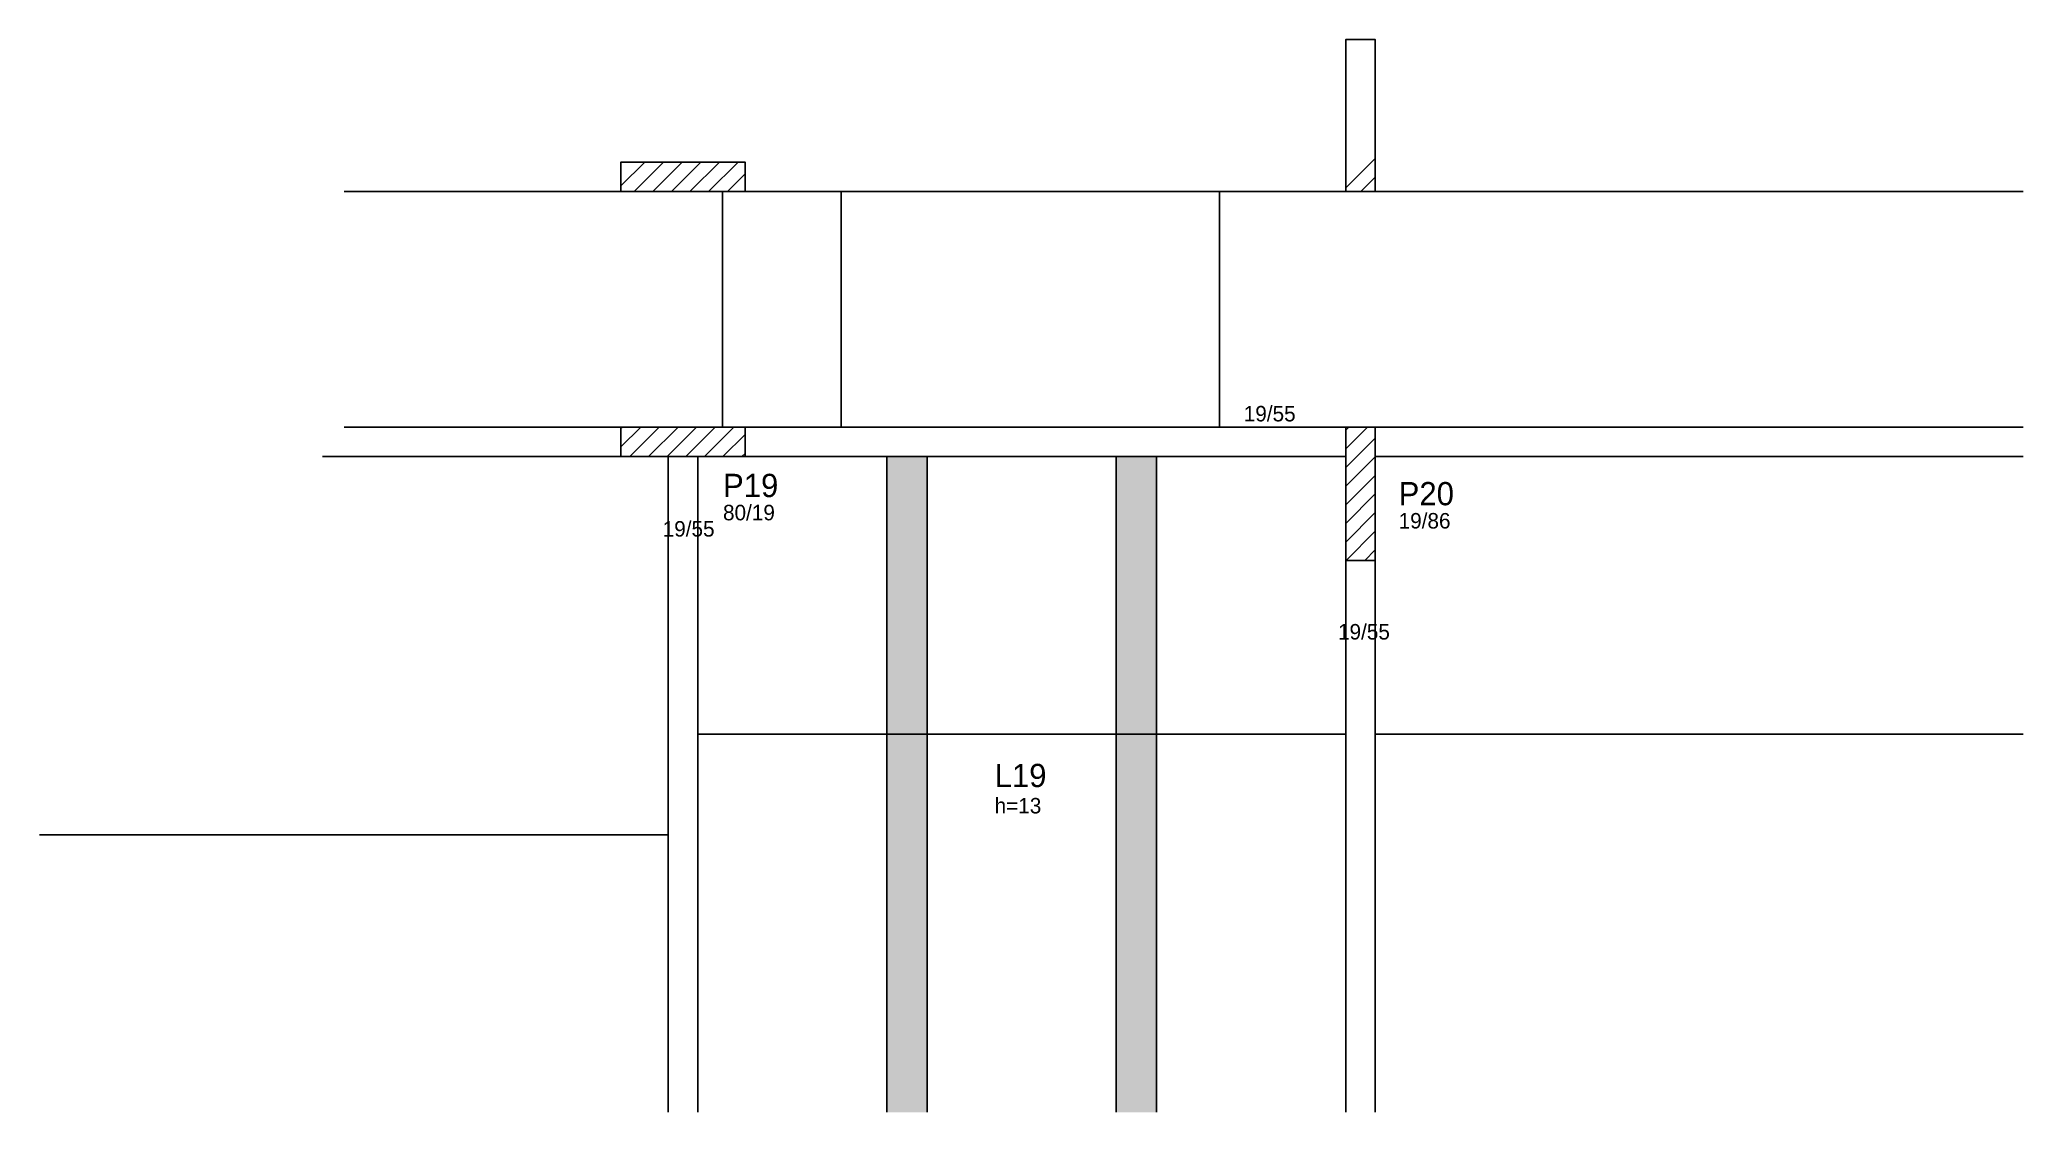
# Model space of a CAD drawing. Header units: metres. Extents: x 3647 to 4927, y 1686 to 2378.
import ezdxf

# ---------------------------------------------------------------- set-up
doc = ezdxf.new("R2010")
doc.units = ezdxf.units.M
for name, color, linetype in [('3', 7, 'Continuous'), ('4', 7, 'Continuous'), ('7', 7, 'Continuous'), ('Hachura', 7, 'Continuous'), ('Painéis', 7, 'Continuous')]:
    doc.layers.add(name, color=color, linetype=linetype)

msp = doc.modelspace()

# ---------------------------------------------------------------- hatches: boundary and pattern name
at = {"layer": 'Hachura'}
h = msp.add_hatch(color=7, dxfattribs=at)
h.dxf.hatch_style = 1
h.paths.add_polyline_path([(4193.5, 1686), (4219.5, 1686), (4219.5, 1686), (4219.5, 2109), (4219.5, 2109), (4193.5, 2109), (4193.5, 2109), (4193.5, 1686)])
h = msp.add_hatch(color=7, dxfattribs=at)
h.dxf.hatch_style = 1
h.paths.add_polyline_path([(4341.5, 1686), (4367.5, 1686), (4367.5, 1686), (4367.5, 2109), (4367.5, 2109), (4341.5, 2109), (4341.5, 2109), (4341.5, 1686)])

# ---------------------------------------------------------------- linework, layer by layer
at = {"layer": '3', "color": 7, "lineweight": 25}
for p, q in [((4022, 2283.6), (4037.4, 2299)), ((4030.5, 2280), (4049.5, 2299)), ((4042.5, 2280), (4061.5, 2299)), ((4054.5, 2280), (4073.5, 2299)), ((4066.5, 2280), (4085.5, 2299)), ((4078.5, 2280), (4097.5, 2299)), ((4090.6, 2280), (4102, 2291.5)), ((4489.5, 2282.3), (4508.5, 2301.3)), ((4499.3, 2280), (4508.5, 2289.3)), ((4022, 2115.3), (4034.7, 2128)), ((4022, 2127.3), (4022.7, 2128)), ((4027.7, 2109), (4046.7, 2128)), ((4039.8, 2109), (4058.8, 2128)), ((4051.8, 2109), (4070.8, 2128)), ((4063.8, 2109), (4082.8, 2128)), ((4075.8, 2109), (4094.8, 2128)), ((4489.5, 2114), (4503.5, 2128)), ((4489.5, 2126), (4491.5, 2128)), ((4087.8, 2109), (4102, 2123.2)), ((4489.5, 2102), (4508.5, 2121)), ((4099.9, 2109), (4102, 2111.1)), ((4489.5, 2089.9), (4508.5, 2108.9)), ((4489.5, 2077.9), (4508.5, 2096.9)), ((4489.5, 2065.9), (4508.5, 2084.9)), ((4489.5, 2053.9), (4508.5, 2072.9)), ((4489.7, 2042), (4508.5, 2060.9)), ((4501.7, 2042), (4508.5, 2048.8))]:
    msp.add_line(p, q, dxfattribs=at)
for points in [[(3843.5, 2280), (4022, 2280)], [(4102, 2280), (4489.5, 2280)], [(4508.5, 2280), (4926.5, 2280)], [(4022, 2128), (3843.5, 2128)], [(4489.5, 2128), (4102, 2128)], [(4926.5, 2128), (4508.5, 2128)], [(3829.5, 2109), (4022, 2109)], [(4052.5, 2109), (4052.5, 1686)], [(4071.5, 1686), (4071.5, 2109)], [(4102, 2109), (4489.5, 2109)], [(4508.5, 2109), (4926.5, 2109)], [(4489.5, 2042), (4489.5, 1686)], [(4508.5, 1686), (4508.5, 2042)]]:
    msp.add_lwpolyline(points, dxfattribs=at)
at = {"layer": '7', "color": 7, "lineweight": 25}
for points in [[(4489.5, 2280), (4508.5, 2280), (4508.5, 2378), (4489.5, 2378), (4489.5, 2280)], [(4022, 2280), (4102, 2280), (4102, 2299), (4022, 2299), (4022, 2280)], [(4022, 2109), (4102, 2109), (4102, 2128), (4022, 2128), (4022, 2109)], [(4489.5, 2042), (4508.5, 2042), (4508.5, 2128), (4489.5, 2128), (4489.5, 2042)]]:
    msp.add_lwpolyline(points, dxfattribs=at)
at = {"layer": 'Painéis', "color": 7, "lineweight": 25}
for p, q in [((4087.5, 2280), (4087.5, 2128)), ((4164, 2280), (4164, 2128)), ((4408, 2280), (4408, 2128)), ((4193.5, 2109), (4193.5, 1686)), ((4219.5, 2109), (4219.5, 1686)), ((4341.5, 2109), (4341.5, 1686)), ((4367.5, 2109), (4367.5, 1686)), ((4489.4, 1930), (4071.4, 1930)), ((4926.4, 1930), (4508.4, 1930)), ((3647, 1865), (4052.5, 1865))]:
    msp.add_line(p, q, dxfattribs=at)

# ---------------------------------------------------------------- texts
at = {"layer": '3', "color": 7, "lineweight": 25}
for s, p in [('19/55', (4423.7, 2131.7)), ('80/19', (4087.8, 2067.9)), ('19/86', (4523.6, 2062.6)), ('19/55', (4048.9, 2057.4)), ('19/55', (4484.5, 1991)), ('h=13', (4263, 1878.8))]:
    msp.add_text(s, height=10, dxfattribs=at).set_placement(p)
at = {"layer": '4', "color": 7, "lineweight": 25}
for s, p in [('P19', (4087.8, 2082.9)), ('P20', (4523.6, 2077.6)), ('L19', (4263, 1895.8))]:
    msp.add_text(s, height=15, dxfattribs=at).set_placement(p)

doc.saveas('drawing.dxf')
